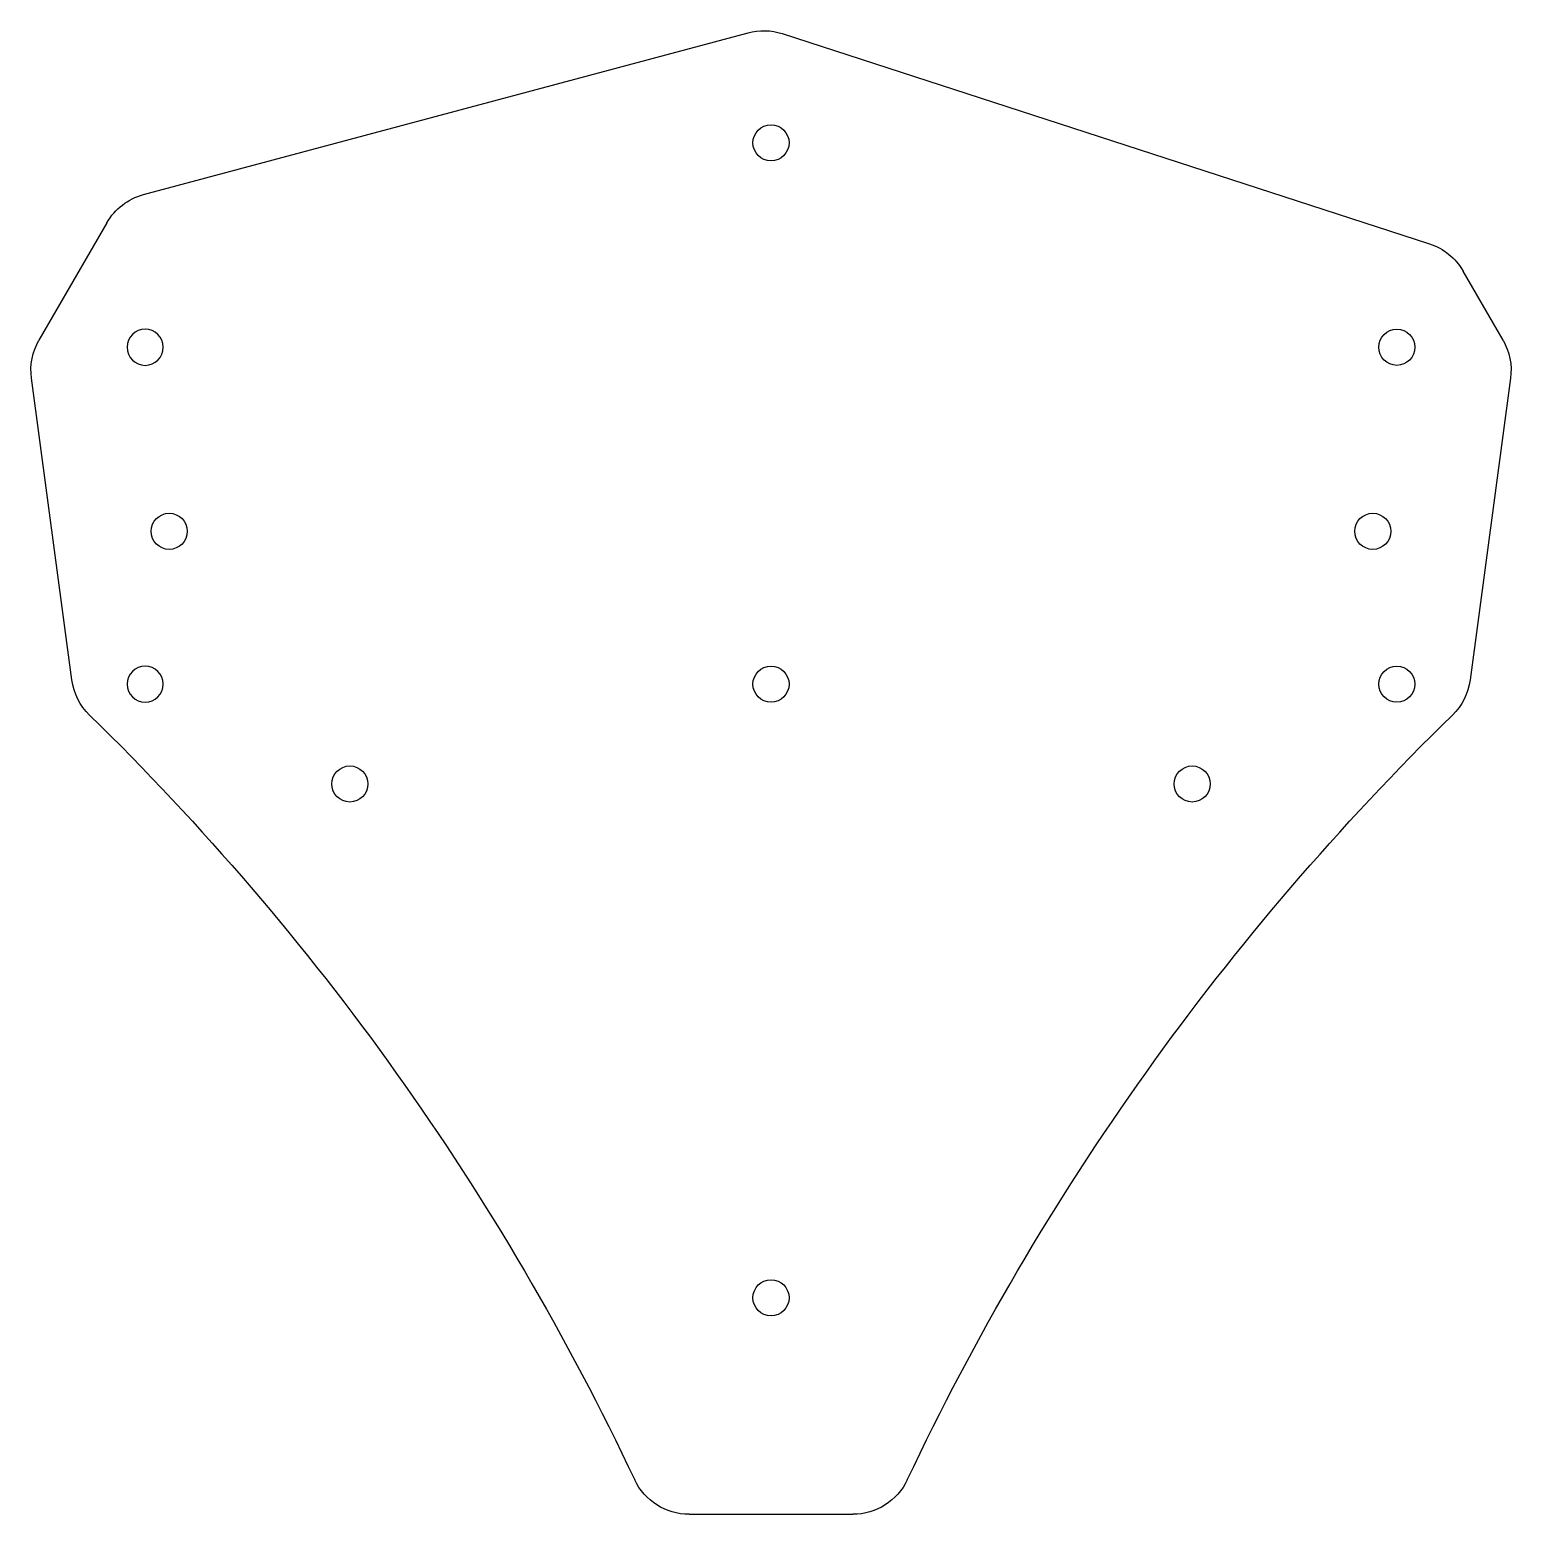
# Model space of a CAD drawing. Extents: x -62 to 62, y -75 to 48.
import ezdxf

# ---------------------------------------------------------------- set-up
doc = ezdxf.new("R2010")
doc.units = 0
doc.layers.add('1', color=7, linetype='CONTINUOUS')

msp = doc.modelspace()

# ---------------------------------------------------------------- linework, layer by layer
at = {"layer": '1', "color": 163, "linetype": 'CONTINUOUS'}
for p, q in [((-52.150137, 34.686667), (-1.911066, 48.148185)), ((0.928114, 48.073839), (54.720084, 30.595768)), ((-55.186169, 32.357038), (-60.826194, 22.588228)), ((60.826194, 22.588228), (57.505126, 28.340486)), ((-58.091364, -5.653559), (-61.451773, 19.424164)), ((61.451773, 19.424164), (58.091364, -5.653559)), ((-6.805346, -75), (6.805346, -75))]:
    msp.add_line(p, q, dxfattribs=at)
for centre in [(0, 39), (52, 22), (-50, 6.703102), (50, 6.703102), (0, -6), (52, -6), (-35, -14.296898), (35, -14.296898), (0, -57)]:
    msp.add_circle(centre, 1.5, dxfattribs=at)
at = {"layer": '1', "color": 163, "linetype": 'CONTINUOUS', "extrusion": (0, 0, -1)}
for centre in [(52, 22), (52, -6)]:
    msp.add_circle(centre, 1.5, dxfattribs=at)
for centre, radius, start, end in [((0.616971, 43.318556), 5, 75, 108), ((50.856042, 29.857038), 5, 30, 75), ((-53.174999, 25.840486), 5, 108, 150), ((56.496067, 20.088228), 5, 352.367843, 30), ((-56.496067, 20.088228), 5, 150, 187.632157), ((53.135658, -4.989496), 5, 314.305709, 352.367843), ((-53.135658, -4.989496), 5, 187.632157, 225.694291), ((210.295143, -166.004701), 220, 134.305709, 154.742473), ((-210.295143, -166.004701), 220, 25.257527, 45.694291), ((6.805346, -70), 5, 270, 334.742473), ((-6.805346, -70), 5, 205.257527, 270)]:
    msp.add_arc(centre, radius, start, end, dxfattribs=at)

doc.saveas('drawing.dxf')
